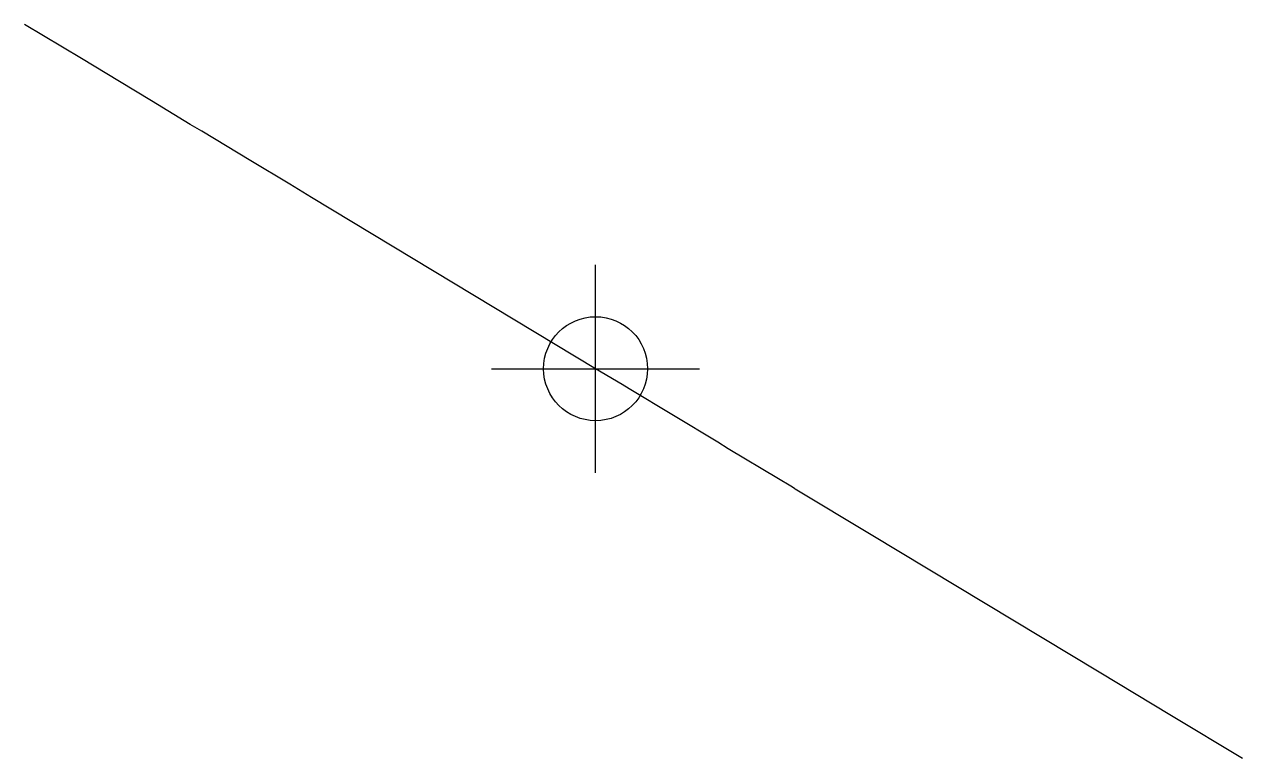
# Model space of a CAD drawing. Extents: x 1412645.8 to 1412657.6, y 4931536.1 to 4931543.1.
import ezdxf

# ---------------------------------------------------------------- set-up
doc = ezdxf.new("R2010")
doc.units = 0
doc.header["$MEASUREMENT"] = 0
doc.header["$PDMODE"] = 34
doc.layers.get('0').update_dxf_attribs({"linetype": 'CONTINUOUS'})
doc.layers.add('TOPPPLATFORM_BASELINE_STAKE_2', color=1, linetype='CONTINUOUS')

msp = doc.modelspace()

# ---------------------------------------------------------------- linework, layer by layer
at = {"linetype": 'Continuous'}
msp.add_point((1412651.336, 4931539.82, 74.18), dxfattribs=at)
at = {"layer": 'TOPPPLATFORM_BASELINE_STAKE_2', "color": 7}
msp.add_polyline3d([(1412657.56, 4931536.07, 73.97), (1412656.877, 4931536.481, 73.52), (1412656.181, 4931536.901, 72.01), (1412653.987, 4931538.223, 78.91), (1412653.256, 4931538.663, 74.02), (1412653.248, 4931538.669, 74.01), (1412653.214, 4931538.689, 73.8), (1412653.096, 4931538.76, 73.55), (1412652.613, 4931539.051, 74.04), (1412652.513, 4931539.112, 78.32), (1412651.658, 4931539.627, 79.34), (1412651.592, 4931539.667, 74.39), (1412651.336, 4931539.82, 74.18), (1412648.605, 4931541.466, 73.73), (1412648.394, 4931541.594, 72.19), (1412648.021, 4931541.818, 73.93), (1412647.548, 4931542.104, 70.12), (1412647.437, 4931542.17, 74.04), (1412647.063, 4931542.396, 76.72), (1412646.756, 4931542.581, 72.03), (1412646.39, 4931542.802, 77.92), (1412645.842, 4931543.132, 74.81)], dxfattribs=at)

doc.saveas('drawing.dxf')
